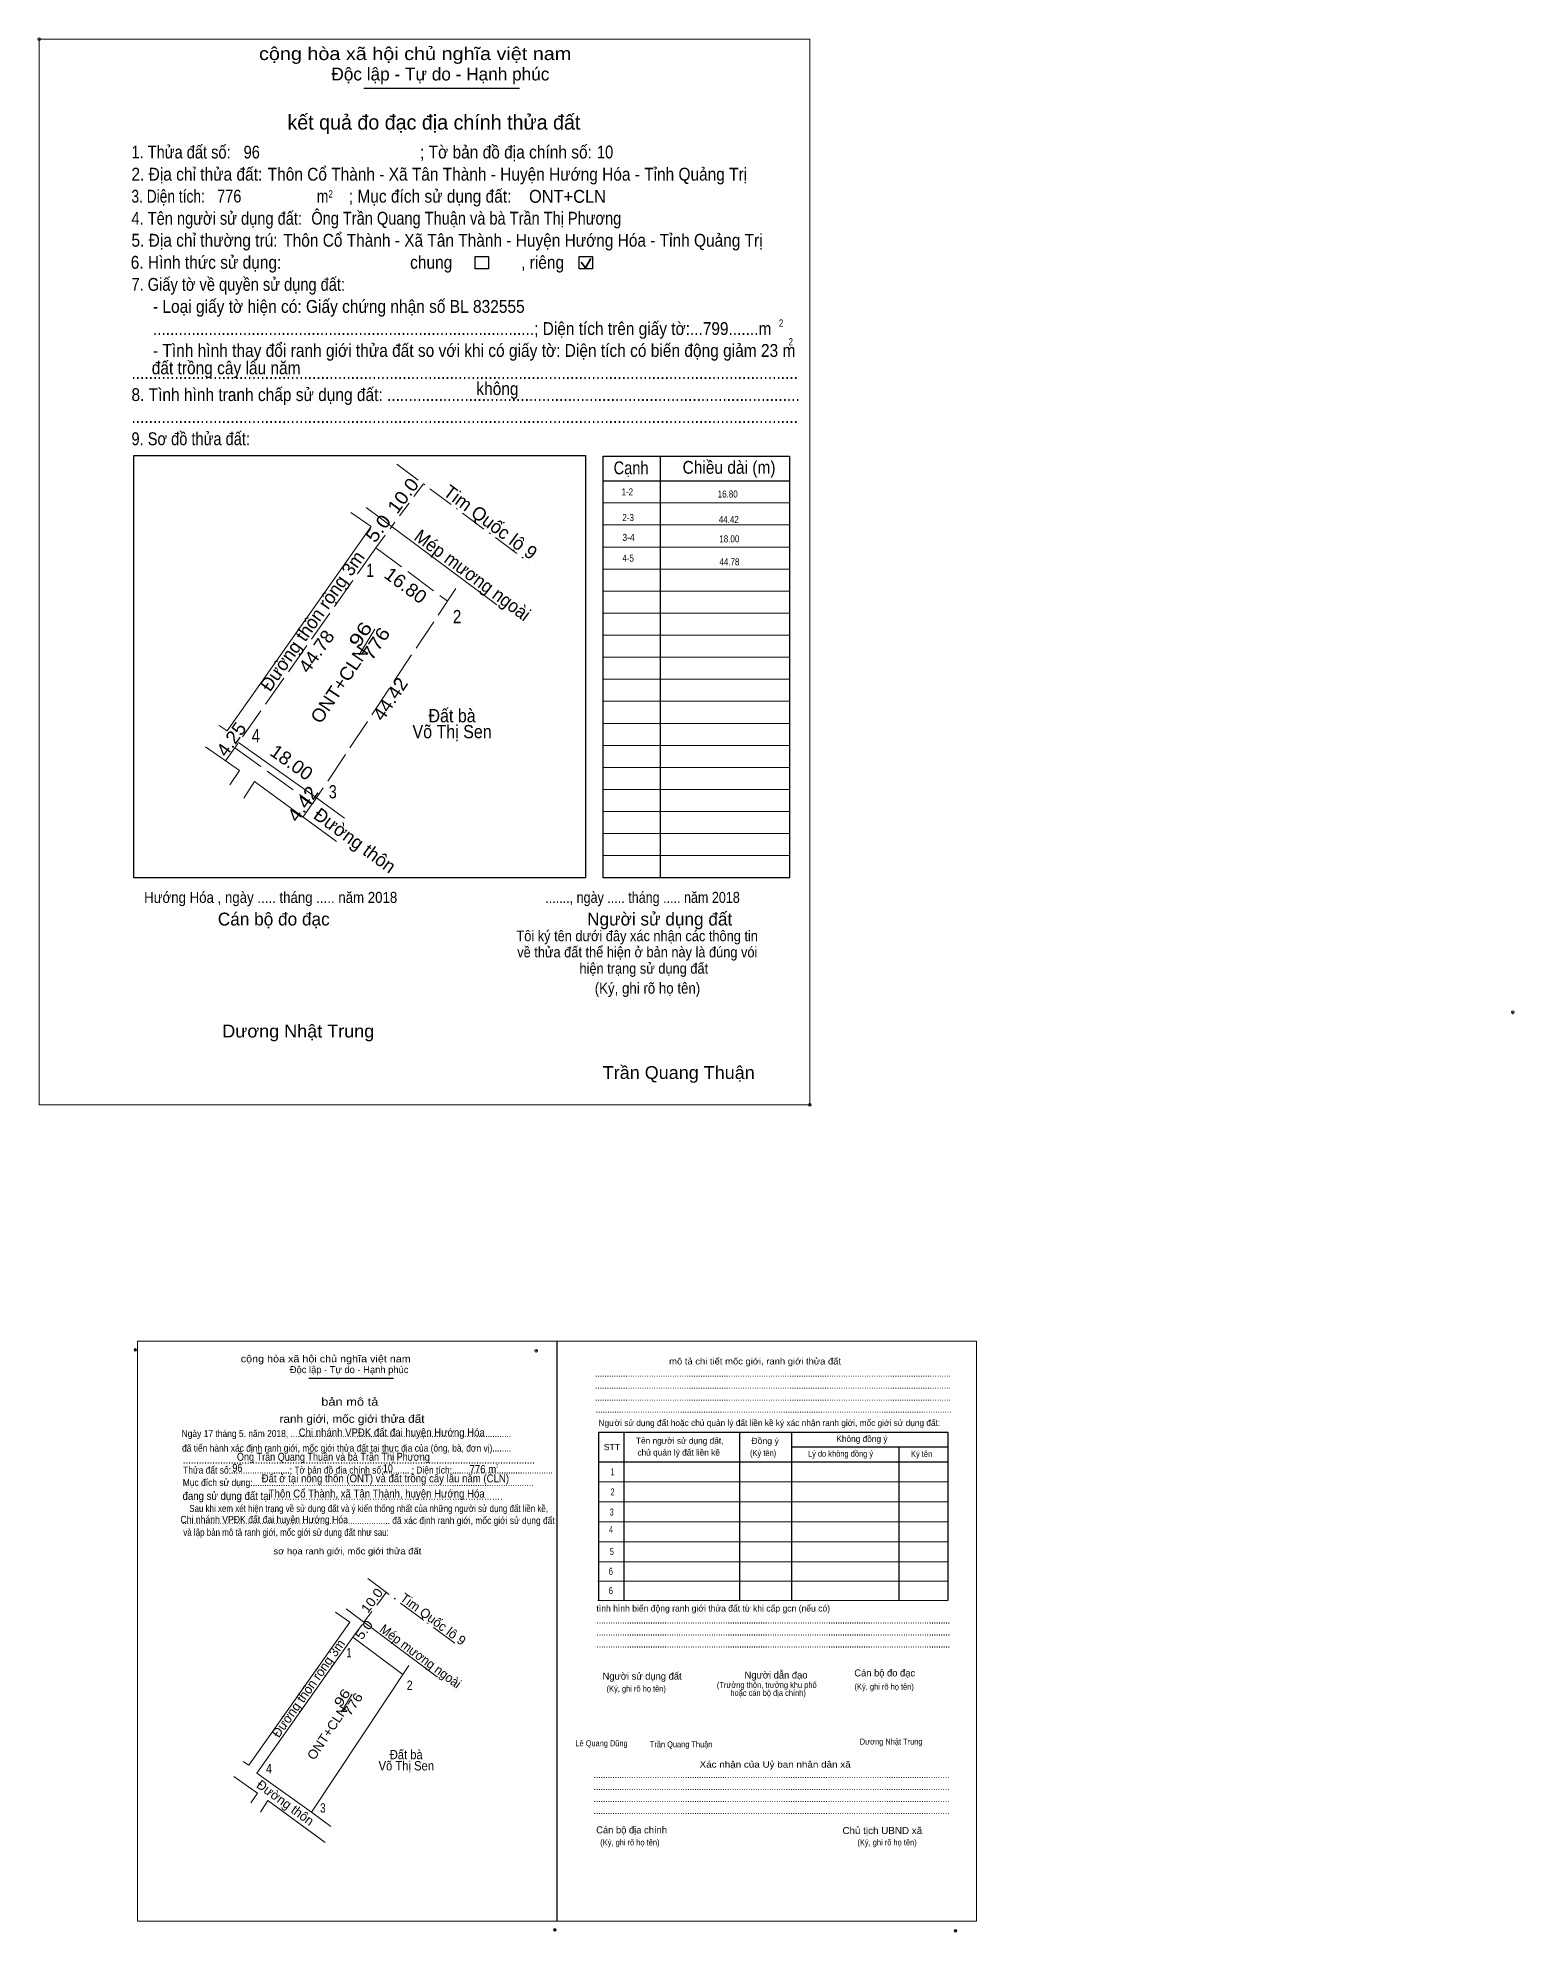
# Model space of a CAD drawing. Header units: metres. Extents: x 539403 to 541496, y 1835661 to 1836437.
# Drawn here: x 541218.4 to 541496.1, y 1835660.5 to 1836016.9 of the extents above; entities that cross this region are included whole.
import ezdxf
from ezdxf.enums import TextEntityAlignment as Align

# ---------------------------------------------------------------- set-up
doc = ezdxf.new("R2010")
doc.units = ezdxf.units.M
doc.header["$PDMODE"] = 32
doc.header["$PDSIZE"] = 0.5
for name, pattern in [('DOT_DASHED', [7.7, 5, -1.2, 0.3, -1.2]), ('DOTTED', [1.5, 0.3, -1.2]), ('LONG_DASHED', [7.5, 6, -1.5]), ('MEDIUM_DASHED', [4.5, 3, -1.5])]:
    doc.linetypes.add(name, pattern=pattern)
for name, color, linetype, lineweight in [('1', 7, 'DOTTED', 13), ('10', 7, 'Continuous', 13), ('23', 7, 'Continuous', 13), ('42', 7, 'Continuous', 13), ('61', 7, 'Continuous', 13), ('63', 7, 'Continuous', 13), ('7', 7, 'Continuous', 13)]:
    doc.layers.add(name, color=color, linetype=linetype, lineweight=lineweight)
for name, color, linetype in [('17', 7, 'Continuous'), ('25', 7, 'Continuous'), ('30', 7, 'Continuous'), ('6', 7, 'Continuous')]:
    doc.layers.add(name, color=color, linetype=linetype)

msp = doc.modelspace()

# ---------------------------------------------------------------- linework, layer by layer
at = {"layer": '10'}
for p, q in [((541277.29, 1835927.58), (541281.15, 1835924.93)), ((541249.99, 1835883.47), (541256.37, 1835879.03)), ((541256.37, 1835879.03), (541254.56, 1835876.34)), ((541259.18, 1835876.99), (541257.19, 1835873.85)), ((541274.58, 1835865.7), (541259.18, 1835876.99)), ((541274.39, 1835720.67), (541277.09, 1835718.81)), ((541255.28, 1835689.79), (541259.74, 1835686.68)), ((541259.74, 1835686.68), (541258.48, 1835684.8)), ((541261.71, 1835685.25), (541260.32, 1835683.06)), ((541272.49, 1835677.35), (541261.71, 1835685.25))]:
    msp.add_line(p, q, dxfattribs=at)
at = {"layer": '23'}
for p, q in [((541249.99, 1835883.47), (541256.37, 1835879.03)), ((541256.37, 1835879.03), (541254.56, 1835876.34)), ((541259.18, 1835876.99), (541257.19, 1835873.85)), ((541273.43, 1835866.55), (541259.18, 1835876.99)), ((541255.28, 1835689.79), (541259.74, 1835686.68)), ((541259.74, 1835686.68), (541258.48, 1835684.8)), ((541261.71, 1835685.25), (541260.32, 1835683.06)), ((541271.69, 1835677.95), (541261.71, 1835685.25))]:
    msp.add_line(p, q, dxfattribs=at)
at = {"layer": '42', "linetype": 'LONG_DASHED'}
msp.add_line((541297.05, 1835913.26), (541270.1, 1835872.76), dxfattribs=at)
at = {"layer": '42'}
for p, q in [((541281.79, 1835905.6), (541278.84, 1835900.78)), ((541270.86, 1835873.91), (541276.08, 1835870.05)), ((541277.54, 1835705.28), (541275.47, 1835701.91))]:
    msp.add_line(p, q, dxfattribs=at)
msp.add_lwpolyline([(541288.22, 1835710.64), (541269.89, 1835683.1), (541273.54, 1835680.4)], dxfattribs=at)
at = {"layer": '61', "linetype": 'DOT_DASHED'}
for p, q in [((541285.98, 1835936.65), (541310.74, 1835918.22)), ((541280.47, 1835727.02), (541297.8, 1835714.12))]:
    msp.add_line(p, q, dxfattribs=at)
at = {"layer": '61'}
for p, q in [((541280.17, 1835928.51), (541304.77, 1835910.2)), ((541281.15, 1835924.93), (541254.02, 1835886.48)), ((541254.03, 1835886.48), (541252.5, 1835887.53)), ((541256.18, 1835884.33), (541270.86, 1835873.91)), ((541256.18, 1835884.33), (541270.86, 1835873.91)), ((541276.4, 1835721.32), (541293.62, 1835708.5)), ((541277.09, 1835718.81), (541258.1, 1835691.9)), ((541277.68, 1835716.01), (541287.11, 1835708.99)), ((541258.11, 1835691.9), (541257.03, 1835692.63)), ((541259.61, 1835690.39), (541269.89, 1835683.1))]:
    msp.add_line(p, q, dxfattribs=at)
at = {"layer": '61', "linetype": 'LONG_DASHED'}
for q in [(541255.48, 1835883.33), (541295.47, 1835910.89)]:
    msp.add_line((541281.99, 1835920.92), q, dxfattribs=at)
at = {"layer": '61'}
msp.add_lwpolyline([(541277.68, 1835716.01), (541259.61, 1835690.39), (541269.89, 1835683.1)], dxfattribs=at)
at = {"layer": '63', "linetype": 'MEDIUM_DASHED'}
for p, q in [((541290.95, 1835932.96), (541284.98, 1835924.93)), ((541281.99, 1835920.92), (541284.98, 1835924.93)), ((541253.72, 1835880.87), (541256.18, 1835884.33)), ((541268.3, 1835870.31), (541270.86, 1835873.91)), ((541283.95, 1835724.43), (541279.77, 1835718.81)), ((541277.68, 1835716.01), (541279.77, 1835718.81))]:
    msp.add_line(p, q, dxfattribs=at)
at = {"layer": '63', "linetype": 'LONG_DASHED'}
msp.add_line((541255.48, 1835883.33), (541270.1, 1835872.76), dxfattribs=at)
at = {"layer": '7', "lineweight": 25}
for p, q in [((541279.72, 1836007.41), (541309.03, 1836007.41)), ((541335.5, 1835938.15), (541335.5, 1835858.87)), ((541324.79, 1835933.52), (541359.83, 1835933.52)), ((541269.39, 1835764.72), (541285.34, 1835764.72)), ((541328.62, 1835754.53), (541328.62, 1835722.87)), ((541350.39, 1835754.42), (541350.39, 1835722.87)), ((541360.21, 1835754.42), (541360.21, 1835722.87)), ((541360.21, 1835751.82), (541389.63, 1835751.82)), ((541380.41, 1835751.82), (541380.41, 1835722.87)), ((541323.9, 1835748.96), (541389.63, 1835748.96))]:
    msp.add_line(p, q, dxfattribs=at)
at = {"layer": '7', "lineweight": 35}
for p, q in [((541320.6, 1835974.65), (541321.42, 1835973.58)), ((541321.42, 1835973.58), (541322.43, 1835975.38))]:
    msp.add_line(p, q, dxfattribs=at)
at = {"layer": '7'}
for p, q in [((541324.79, 1835929.38), (541359.83, 1835929.38)), ((541324.79, 1835925.23), (541359.83, 1835925.23)), ((541324.79, 1835921.08), (541359.83, 1835921.08)), ((541324.79, 1835916.93), (541359.83, 1835916.93)), ((541324.79, 1835912.79), (541359.83, 1835912.79)), ((541324.79, 1835908.64), (541359.83, 1835908.64)), ((541324.79, 1835904.49), (541359.83, 1835904.49)), ((541324.79, 1835900.35), (541359.83, 1835900.35)), ((541324.79, 1835896.2), (541359.83, 1835896.2)), ((541324.79, 1835892.05), (541359.83, 1835892.05)), ((541324.79, 1835887.9), (541359.83, 1835887.9)), ((541324.79, 1835883.76), (541359.83, 1835883.76)), ((541324.79, 1835879.61), (541359.83, 1835879.61)), ((541324.79, 1835875.46), (541359.83, 1835875.46)), ((541324.79, 1835871.32), (541359.83, 1835871.32)), ((541324.79, 1835867.17), (541359.83, 1835867.17)), ((541324.79, 1835863.02), (541359.83, 1835863.02)), ((541323.9, 1835745.2), (541389.63, 1835745.2)), ((541323.9, 1835741.44), (541389.63, 1835741.44)), ((541323.9, 1835737.67), (541389.63, 1835737.67)), ((541323.9, 1835733.91), (541389.63, 1835733.91)), ((541323.9, 1835730.15), (541389.63, 1835730.15)), ((541323.78, 1835726.51), (541389.52, 1835726.51)), ((541323.9, 1835726.51), (541389.63, 1835726.51)), ((541323.78, 1835722.87), (541389.52, 1835722.87))]:
    msp.add_line(p, q, dxfattribs=at)
for points in [[(541218.68, 1836016.61), (541363.61, 1836016.61), (541363.61, 1835816.16), (541218.68, 1835816.16)], [(541237.18, 1835771.71), (541316.07, 1835771.71), (541316.07, 1835662.6), (541237.18, 1835662.6)], [(541316.08, 1835771.71), (541394.97, 1835771.71), (541394.97, 1835662.6), (541316.08, 1835662.6)], [(541316.08, 1835771.71), (541394.97, 1835771.71), (541394.97, 1835662.6), (541316.08, 1835662.6)]]:
    msp.add_lwpolyline(points, close=True, dxfattribs=at)
at = {"layer": '7', "lineweight": 25}
for points in [[(541300.69, 1835975.72), (541303.18, 1835975.72), (541303.18, 1835973.4), (541300.69, 1835973.4)], [(541320.28, 1835975.72), (541322.77, 1835975.72), (541322.77, 1835973.4), (541320.28, 1835973.4)], [(541236.46, 1835938.29), (541321.47, 1835938.29), (541321.47, 1835858.87), (541236.46, 1835858.87)], [(541324.79, 1835938.15), (541359.83, 1835938.15), (541359.83, 1835858.87), (541324.79, 1835858.87)]]:
    msp.add_lwpolyline(points, close=True, dxfattribs=at)
msp.add_lwpolyline([(541389.63, 1835722.87), (541389.63, 1835754.53), (541323.9, 1835754.53), (541323.9, 1835722.87)], dxfattribs=at)
at = {"layer": '7'}
for p in [(541218.68, 1836016.61), (541495.87, 1835833.56), (541363.61, 1835816.16), (541236.76, 1835770.03), (541312.18, 1835769.87), (541315.65, 1835660.91), (541391.07, 1835660.76)]:
    msp.add_point(p, dxfattribs=at)

# ---------------------------------------------------------------- texts
at = {"layer": '1'}
for s, height, width, p in [('Hướng Hóa , ngày ..... tháng ..... năm 2018', 2.07, 0.9, (541238.41, 1835854.13)), ('Dương Nhật Trung', 2.412, 1.05, (541253.12, 1835828.81)), ('Trần Quang Thuận', 2.41, 1.05, (541324.68, 1835821.01))]:
    msp.add_text(s, height=height, dxfattribs=dict(at, width=width)).set_placement(p)
at = {"layer": '17', "width": 0.9}
for s, height, p in [('Lê Quang Dũng', 1.12, (541319.54, 1835695.48)), ('Trần Quang Thuận', 1.12, (541333.55, 1835695.27)), ('Dương Nhật Trung', 1.125, (541373.04, 1835695.8))]:
    msp.add_text(s, height=height, dxfattribs=at).set_placement(p)
at = {"layer": '25', "width": 0.9}
for s, height, p in [('Chi nhánh VPĐK đất đai huyện Hướng Hóa', 1.5, (541267.49, 1835753.76)), ('Đất ở tại nông thôn (ONT) và đất trồng cây lâu năm (CLN)', 1.5, (541260.52, 1835745.12)), ('Chi nhánh VPĐK đất đai huyện Hướng Hóa', 1.35, (541245.25, 1835737.46))]:
    msp.add_text(s, height=height, dxfattribs=at).set_placement(p)
at = {"layer": '30'}
for s, height, width, p in [('1-2', 1.327, 0.85, (541330.39, 1835930.78)), ('16.80', 1.32, 0.85, (541350.07, 1835930.39)), ('2-3', 1.327, 0.85, (541330.55, 1835925.96)), ('44.42', 1.32, 0.85, (541350.27, 1835925.59)), ('3-4', 1.327, 0.9, (541330.69, 1835922.23)), ('18.00', 1.32, 0.85, (541350.37, 1835921.96)), ('4-5', 1.325, 0.85, (541330.55, 1835918.32)), ('44.78', 1.32, 0.85, (541350.39, 1835917.63))]:
    msp.add_text(s, height=height, dxfattribs=dict(at, width=width)).set_placement(p, align=Align.RIGHT)
at = {"layer": '42'}
for s, height, width, p in [('96', 2.5, 1.3, (541280.132, 1835903.931)), ('776', 2.5, 1.15, (541283.056, 1835902.211)), ('ONT+CLN', 2.5, 1.05, (541276.189, 1835894.501)), ('96', 1.75, 1.3, (541276.377, 1835704.114)), ('776', 1.75, 1.15, (541278.428, 1835702.914)), ('ONT+CLN', 1.75, 1.05, (541273.616, 1835697.514))]:
    msp.add_text(s, height=height, rotation=56.28, dxfattribs=dict(at, width=width)).set_placement(p, align=Align.CENTER)
at = {"layer": '6'}
for s, height, width, p in [('ONT+CLN', 2.424, 0.95, (541310.82, 1835985.84)), ('Ông Trần Quang Thuận và bà Trần Thị Phương', 2.41, 0.85, (541269.87, 1835981.73))]:
    msp.add_text(s, height=height, dxfattribs=dict(at, width=width)).set_placement(p)
at = {"layer": '63'}
for s, height, rotation, width, p in [('10.0', 2.5, 53.371, 1.1, (541288.134, 1835930.004)), ('5.0', 2.5, 53.29, 1.15, (541283.431, 1835923.838)), ('Mép mương ngoài', 2.5, 323.339, 0.95, (541299.449, 1835914.787)), ('16.80', 2.5, 323.348, 1.05, (541286.869, 1835912.858)), ('44.78', 2.5, 54.801, 1.05, (541271.848, 1835900.734)), ('44.42', 2.5, 56.356, 1.05, (541285.751, 1835891.802)), ('4.25', 2.5, 54.588, 1.05, (541255.839, 1835884.181)), ('18.00', 2.5, 324.633, 1.05, (541265.426, 1835879.543)), ('4.42', 2.5, 54.583, 1.1, (541269.284, 1835872.036)), ('10.0', 1.75, 53.371, 1.1, (541281.973, 1835722.363)), ('5.0', 1.75, 53.29, 1.15, (541280.474, 1835716.852)), ('Mép mương ngoài', 1.75, 323.339, 0.95, (541289.898, 1835711.708))]:
    msp.add_text(s, height=height, rotation=rotation, dxfattribs=dict(at, width=width)).set_placement(p, align=Align.CENTER)
for s, height, rotation, p in [('Tim Quốc lộ 9', 2.5, 323.338, (541302.809, 1835924.756)), ('Đường thôn rộng 3m', 2.5, 54.801, (541271.08, 1835906.439)), ('Đường thôn', 2.5, 323.772, (541277.311, 1835864.881)), ('Tim Quốc lộ 9', 1.75, 323.338, (541292.258, 1835718.687)), ('Đường thôn rộng 3m', 1.75, 54.801, (541270.032, 1835705.861)), ('Đường thôn', 1.75, 323.772, (541264.458, 1835684.152))]:
    msp.add_text(s, height=height, rotation=rotation, dxfattribs=at).set_placement(p, align=Align.CENTER)
for s, height, width, p in [(' 1', 2.5, 0.75, (541281.63, 1835915.47)), (' 2', 2.5, 0.85, (541298.07, 1835906.74)), (' 4', 2.5, 0.85, (541260.21, 1835884.33)), (' 3', 2.5, 0.8, (541274.65, 1835873.79)), (' 1', 1.75, 0.75, (541277.44, 1835712.19)), (' 2', 1.75, 0.85, (541288.93, 1835706.08)), (' 4', 1.75, 0.85, (541262.44, 1835690.39)), (' 3', 1.75, 0.8, (541272.55, 1835683.01))]:
    msp.add_text(s, height=height, dxfattribs=dict(at, width=width)).set_placement(p, align=Align.RIGHT)
at = {"layer": '63', "width": 0.9}
for s, height, p in [('Đất bà', 2.5, (541296.34, 1835888.1)), ('Võ Thị Sen', 2.5, (541296.345, 1835885.1)), ('Đất bà', 1.75, (541287.715, 1835693.03)), ('Võ Thị Sen', 1.75, (541287.73, 1835690.93))]:
    msp.add_text(s, height=height, dxfattribs=at).set_placement(p, align=Align.CENTER)
at = {"layer": '7'}
for s, height, width, p in [('cộng hòa xã hội chủ nghĩa việt nam', 2.419, 1.15, (541260.03, 1836012.69)), ('1. Thửa đất số:', 2.419, 0.85, (541236.03, 1835994.17)), ('96', 2.41, 0.85, (541257.13, 1835994.17)), ('; Tờ bản đồ địa chính số:', 2.419, 0.9, (541290.31, 1835994.17)), ('10', 2.41, 0.85, (541323.61, 1835994.19)), ('2. Địa chỉ thửa đất:', 2.419, 0.9, (541236.03, 1835990.01)), ('Thôn Cổ Thành - Xã Tân Thành - Huyện Hướng Hóa - Tỉnh Quảng Trị', 2.412, 0.9, (541261.67, 1835990.01)), ('3. Diện tích:', 2.419, 0.8, (541236.03, 1835985.86)), ('776', 2.41, 0.85, (541252.14, 1835985.89)), ('m', 2.419, 0.8, (541270.91, 1835985.86)), ('2', 1.382, 0.8, (541273.09, 1835986.82)), ('; Mục đích sử dụng đất:', 2.419, 0.9, (541276.91, 1835985.86)), ('4. Tên người sử dụng đất:', 2.419, 0.85, (541236.03, 1835981.71)), ('5. Địa chỉ thường trú:', 2.419, 0.9, (541236.03, 1835977.58)), ('Thôn Cổ Thành - Xã Tân Thành - Huyện Hướng Hóa - Tỉnh Quảng Trị', 2.412, 0.9, (541264.59, 1835977.58)), ('6. Hình thức sử dụng:', 2.419, 0.9, (541235.89, 1835973.43)), ('chung                , riêng', 2.419, 0.9, (541288.45, 1835973.43)), ('7. Giấy tờ về quyền sử dụng đất:', 2.419, 0.85, (541236.03, 1835969.28)), ('     - Loại giấy tờ hiện có: Giấy chứng nhận số BL 832555', 2.42, 0.9, (541236.03, 1835965.13)), ('     .........................................................................................; Diện tích trên giấy tờ:...799.......m', 2.41, 0.9, (541236.03, 1835960.97)), ('2', 1.382, 0.8, (541357.83, 1835962.51)), ('     - Tình hình thay đổi ranh giới thửa đất so với khi có giấy tờ: Diện tích có biến động giảm 23 m', 2.42, 0.9, (541236.03, 1835956.85)), ('2', 1.382, 0.8, (541359.65, 1835959.02)), ('đất trồng cây lâu năm', 2.418, 0.9, (541239.85, 1835953.58)), ('8. Tình hình tranh chấp sử dụng đất: ................................................................................................', 2.419, 0.9, (541236.03, 1835948.54)), ('...........................................................................................................................................................', 2.419, 0.9, (541236.03, 1835952.69)), ('không', 2.419, 0.9, (541300.91, 1835949.67)), ('...........................................................................................................................................................', 2.419, 0.9, (541236.03, 1835944.39)), ('9. Sơ đồ thửa đất:', 2.419, 0.85, (541236.03, 1835940.24)), ('Cạnh', 2.419, 0.85, (541326.73, 1835934.77)), ('Chiều dài (m)', 2.419, 0.9, (541339.71, 1835934.86)), ('......., ngày ..... tháng ..... năm 2018', 2.076, 0.85, (541313.87, 1835854.13)), ('(Ký, ghi rõ họ tên)', 2.074, 0.9, (541323.18, 1835837.06)), ('cộng hòa xã hội chủ nghĩa việt nam', 1.317, 1.15, (541256.59, 1835767.72)), ('........................................................................................................................................................', 1.317, 0.9, (541323.22, 1835764.98)), ('........................................................................................................................................................', 1.317, 0.9, (541323.22, 1835762.73)), ('........................................................................................................................................................', 1.317, 0.9, (541323.22, 1835760.46)), ('........................................................................................................................................................', 1.317, 0.9, (541323.35, 1835758.22)), ('Ngày 17 tháng 5. năm 2018, ..............................................................................................', 1.32, 0.9, (541245.47, 1835753.64)), (' đã tiến hành xác định ranh giới, mốc giới thửa đất tại thực địa của (ông, bà, đơn vị)........', 1.317, 0.9, (541245.11, 1835750.91)), ('STT', 1.166, 1.05, (541324.87, 1835751.18)), ('(Ký tên)', 1.166, 0.9, (541352.39, 1835750.06)), ('Đồng ý', 1.166, 1.05, (541352.63, 1835752.34)), ('Thửa đất số:.........................; Tờ bản đồ địa chính số:........... ; Diện tích:...........................................', 1.32, 0.9, (541245.75, 1835746.78)), ('....................................................................................................................................', 1.5, 0.9, (541245.69, 1835748.66)), ('96', 1.5, 0.85, (541255.01, 1835747.1)), ('Ông Trần Quang Thuận và bà Trần Thị Phương', 1.5, 0.85, (541255.87, 1835749.18)), ('10', 1.5, 0.85, (541283.31, 1835747.01)), ('776 m', 1.5, 0.9, (541299.63, 1835746.86)), ('2', 0.6, 0.8, (541304.6, 1835747.92)), ('Lý do không đồng ý', 1.166, 0.9, (541363.29, 1835749.94)), ('Ký tên', 1.166, 0.9, (541382.67, 1835749.9)), ('Mục đích sử dụng:........................................................................................................................', 1.317, 0.9, (541245.69, 1835744.44)), ('đang sử dụng đất tại ......................................................................................', 1.5, 0.9, (541245.65, 1835741.82)), ('Sau khi xem xét hiện trạng về sử dụng đất và ý kiến thống nhất của những người sử dụng đất liền kề,', 1.317, 0.85, (541246.9, 1835739.56)), ('Thôn Cổ Thành, xã Tân Thành, huyện Hướng Hóa', 1.5, 0.9, (541261.85, 1835742.26)), ('......................................................................................... đã xác định ranh giới, mốc giới sử dụng đất', 1.314, 0.9, (541245.55, 1835737.3)), (' và lập bản mô tả ranh giới, mốc giới sử dụng đất như sau:', 1.317, 0.85, (541245.37, 1835735.06)), ('.......................................................................................................................................................', 1.317, 0.9, (541323.51, 1835718.56)), ('.......................................................................................................................................................', 1.317, 0.9, (541323.51, 1835716.3)), ('.......................................................................................................................................................', 1.317, 0.9, (541323.51, 1835714.04)), ('(Ký, ghi rõ họ tên)', 1.129, 0.9, (541325.41, 1835705.74)), ('(Ký, ghi rõ họ tên)', 1.129, 0.9, (541372.05, 1835706.12)), ('........................................................................................................................................................', 1.317, 0.9, (541322.97, 1835689.48)), ('........................................................................................................................................................', 1.317, 0.9, (541322.97, 1835687.22)), ('........................................................................................................................................................', 1.317, 0.9, (541322.97, 1835684.97)), ('........................................................................................................................................................', 1.317, 0.9, (541322.97, 1835682.72)), ('Chủ tịch UBND xã', 1.317, 1.05, (541369.77, 1835678.96)), ('(Ký, ghi rõ họ tên)', 1.129, 0.9, (541324.21, 1835676.82)), ('(Ký, ghi rõ họ tên)', 1.129, 0.9, (541372.59, 1835676.82))]:
    msp.add_text(s, height=height, dxfattribs=dict(at, width=width)).set_placement(p)
for s, height, p in [('Độc lập - Tự do - Hạnh phúc', 2.419, (541273.64, 1836008.85)), ('Cán bộ đo đạc', 2.419, (541252.28, 1835849.88)), ('Người sử dụng đất', 2.419, (541321.74, 1835849.88)), ('Độc lập - Tự do - Hạnh phúc', 1.317, (541265.81, 1835765.67)), ('Người sử dụng đất hoặc chủ quản lý đất liền kề ký xác nhận ranh giới, mốc giới sử dụng đất:', 1.166, (541323.89, 1835755.73)), ('Tên người sử dụng đất,', 1.166, (541330.93, 1835752.38)), ('chủ quản lý đất liền kề', 1.166, (541331.21, 1835750.16)), ('Không đồng ý', 1.166, (541368.63, 1835752.73)), ('tình hình biến động ranh giới thửa đất từ khi cấp gcn (nếu có)', 1.204, (541323.51, 1835720.82)), ('Người sử dụng đất', 1.317, (541324.65, 1835708.01)), ('Người dẫn đạo', 1.316, (541351.37, 1835708.22)), ('Cán bộ đo đạc', 1.314, (541372.01, 1835708.61)), ('Cán bộ địa chính', 1.317, (541323.45, 1835679.08))]:
    msp.add_text(s, height=height, dxfattribs=at).set_placement(p)
for s, height, p in [('kết quả đo đạc địa chính thửa đất', 2.765, (541292.925, 1835999.61)), ('.', 1.152, (541495.902, 1835833.01)), ('.', 0.691, (541363.627, 1835815.82))]:
    msp.add_text(s, height=height, dxfattribs=at).set_placement(p, align=Align.CENTER)
for s, height, width, p in [('Tôi ký tên dưới đây xác nhận các thông tin', 1.998, 0.9, (541331.16, 1835846.93)), ('về thửa đất thể hiện ở bản này là đúng vói', 1.998, 0.9, (541331.185, 1835843.88)), ('hiện trạng sử dụng đất', 1.998, 0.9, (541332.405, 1835840.81)), ('mô tả chi tiết mốc giới, ranh giới thửa đất', 1.204, 1.1, (541353.345, 1835767.3)), ('bản mô tả', 1.505, 1.2, (541277.1, 1835759.54)), ('ranh giới, mốc giới thửa đất', 1.505, 1.1, (541277.52, 1835756.32)), ('1', 1.317, 0.65, (541326.52, 1835746.42)), ('2', 1.317, 0.8, (541326.53, 1835742.66)), ('3', 1.317, 0.75, (541326.38, 1835738.88)), ('4', 1.317, 0.8, (541326.235, 1835735.6)), ('sơ họa ranh giới, mốc giới thửa đất', 1.204, 1.1, (541276.645, 1835731.58)), ('5', 1.317, 0.75, (541326.39, 1835731.46)), ('6', 1.317, 0.8, (541326.21, 1835727.74)), ('6', 1.317, 0.8, (541326.21, 1835724.1)), ('(Trưởng thôn, trưởng khu phố', 1.129, 0.9, (541355.535, 1835706.45)), ('hoặc cán bộ địa chính)', 1.129, 0.9, (541355.79, 1835704.95)), ('Xác nhận của Uỷ ban nhân dân xã', 1.204, 1.15, (541357.11, 1835691.46))]:
    msp.add_text(s, height=height, dxfattribs=dict(at, width=width)).set_placement(p, align=Align.CENTER)

doc.saveas('drawing.dxf')
